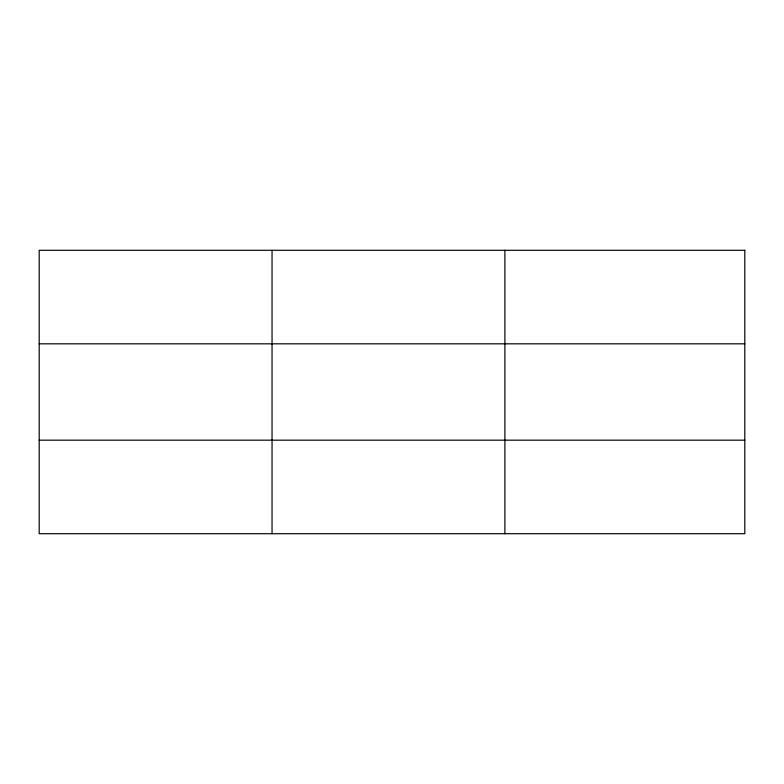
<?xml version="1.0" encoding="UTF-8"?>
<svg xmlns="http://www.w3.org/2000/svg" width="784" height="784" viewBox="0 0 784 784"><rect width="100%" height="100%" fill="white"/><g stroke="black" fill="none" stroke-linecap="round" stroke-linejoin="round"><path stroke-width="1.18" d="M272.048 533.708L272.048 250.292M504.896 533.708L504.896 250.292M39.2 343.823L744.8 343.823M39.2 440.177L744.8 440.177M744.8 250.292L744.8 533.708L39.2 533.708L39.2 250.292L744.8 250.292"/></g></svg>
